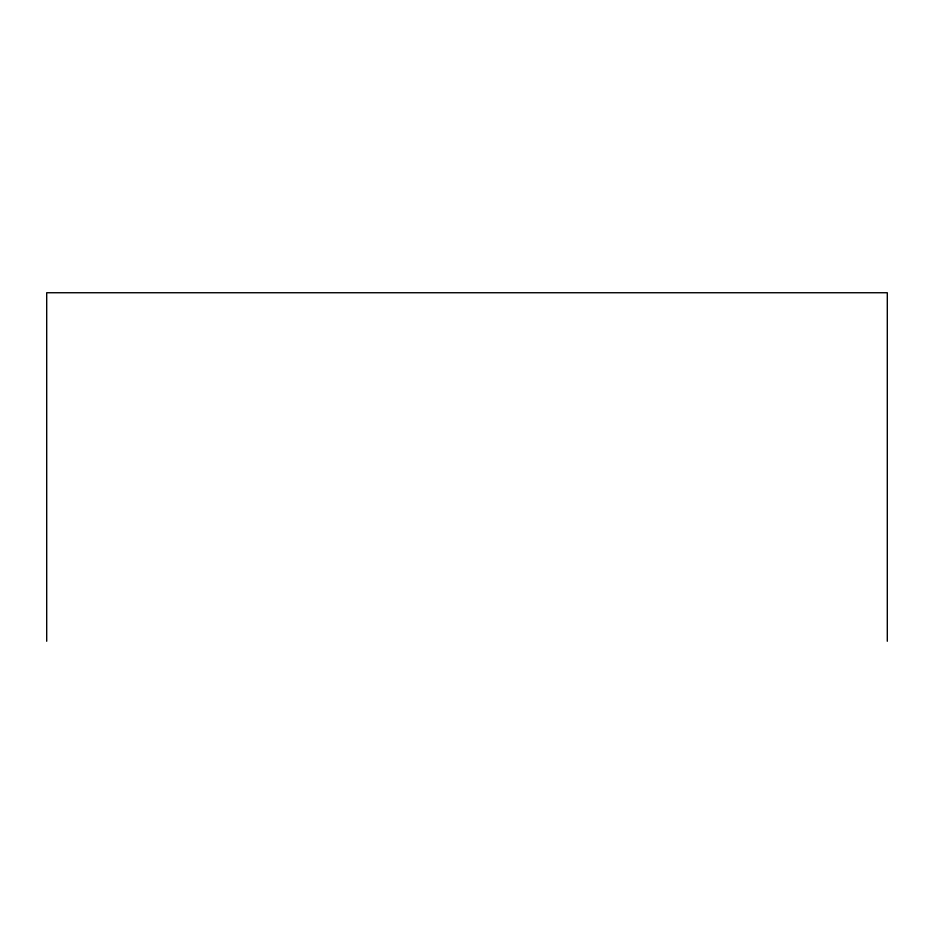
<?xml version="1.0" encoding="UTF-8"?>
<svg xmlns="http://www.w3.org/2000/svg" width="934" height="934" viewBox="0 0 934 934"><rect width="100%" height="100%" fill="white"/><g stroke="black" fill="none" stroke-linecap="round" stroke-linejoin="round"><path stroke-width="1.4" d="M887.3 641.261L887.3 292.739L46.7 292.739L46.7 641.261"/></g></svg>
